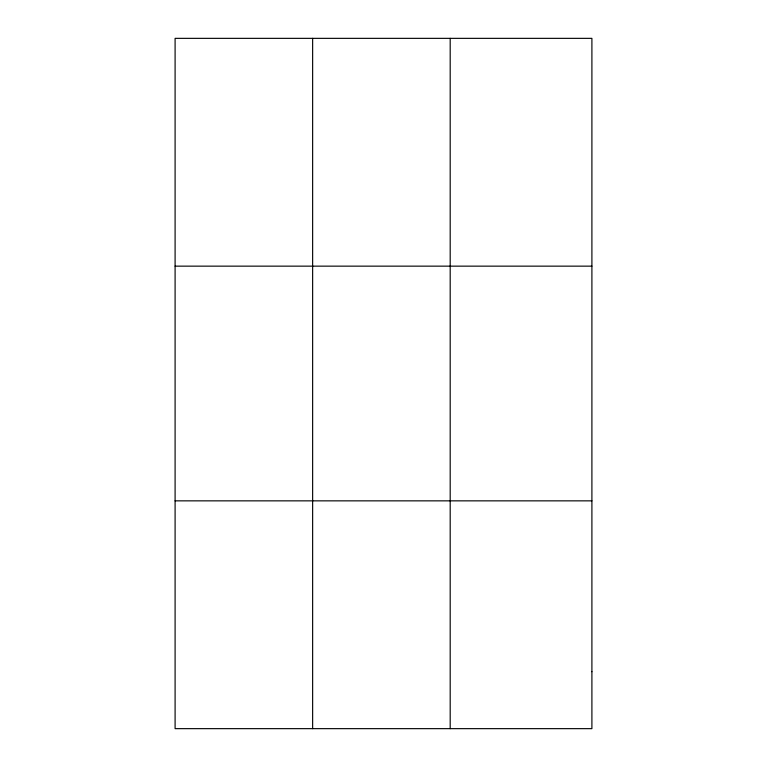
<?xml version="1.0" encoding="UTF-8"?>
<svg xmlns="http://www.w3.org/2000/svg" width="767" height="767" viewBox="0 0 767 767"><rect width="100%" height="100%" fill="white"/><g stroke="black" fill="none" stroke-linecap="round" stroke-linejoin="round"><path stroke-width="1.15" d="M312.639 38.35L312.639 728.65M450.191 38.35L450.191 728.65M175.097 266.149L591.903 266.149M175.097 500.851L591.903 500.851M591.903 671.7L591.903 728.65L175.097 728.65L175.097 38.35L591.903 38.35L591.903 671.7"/></g></svg>
